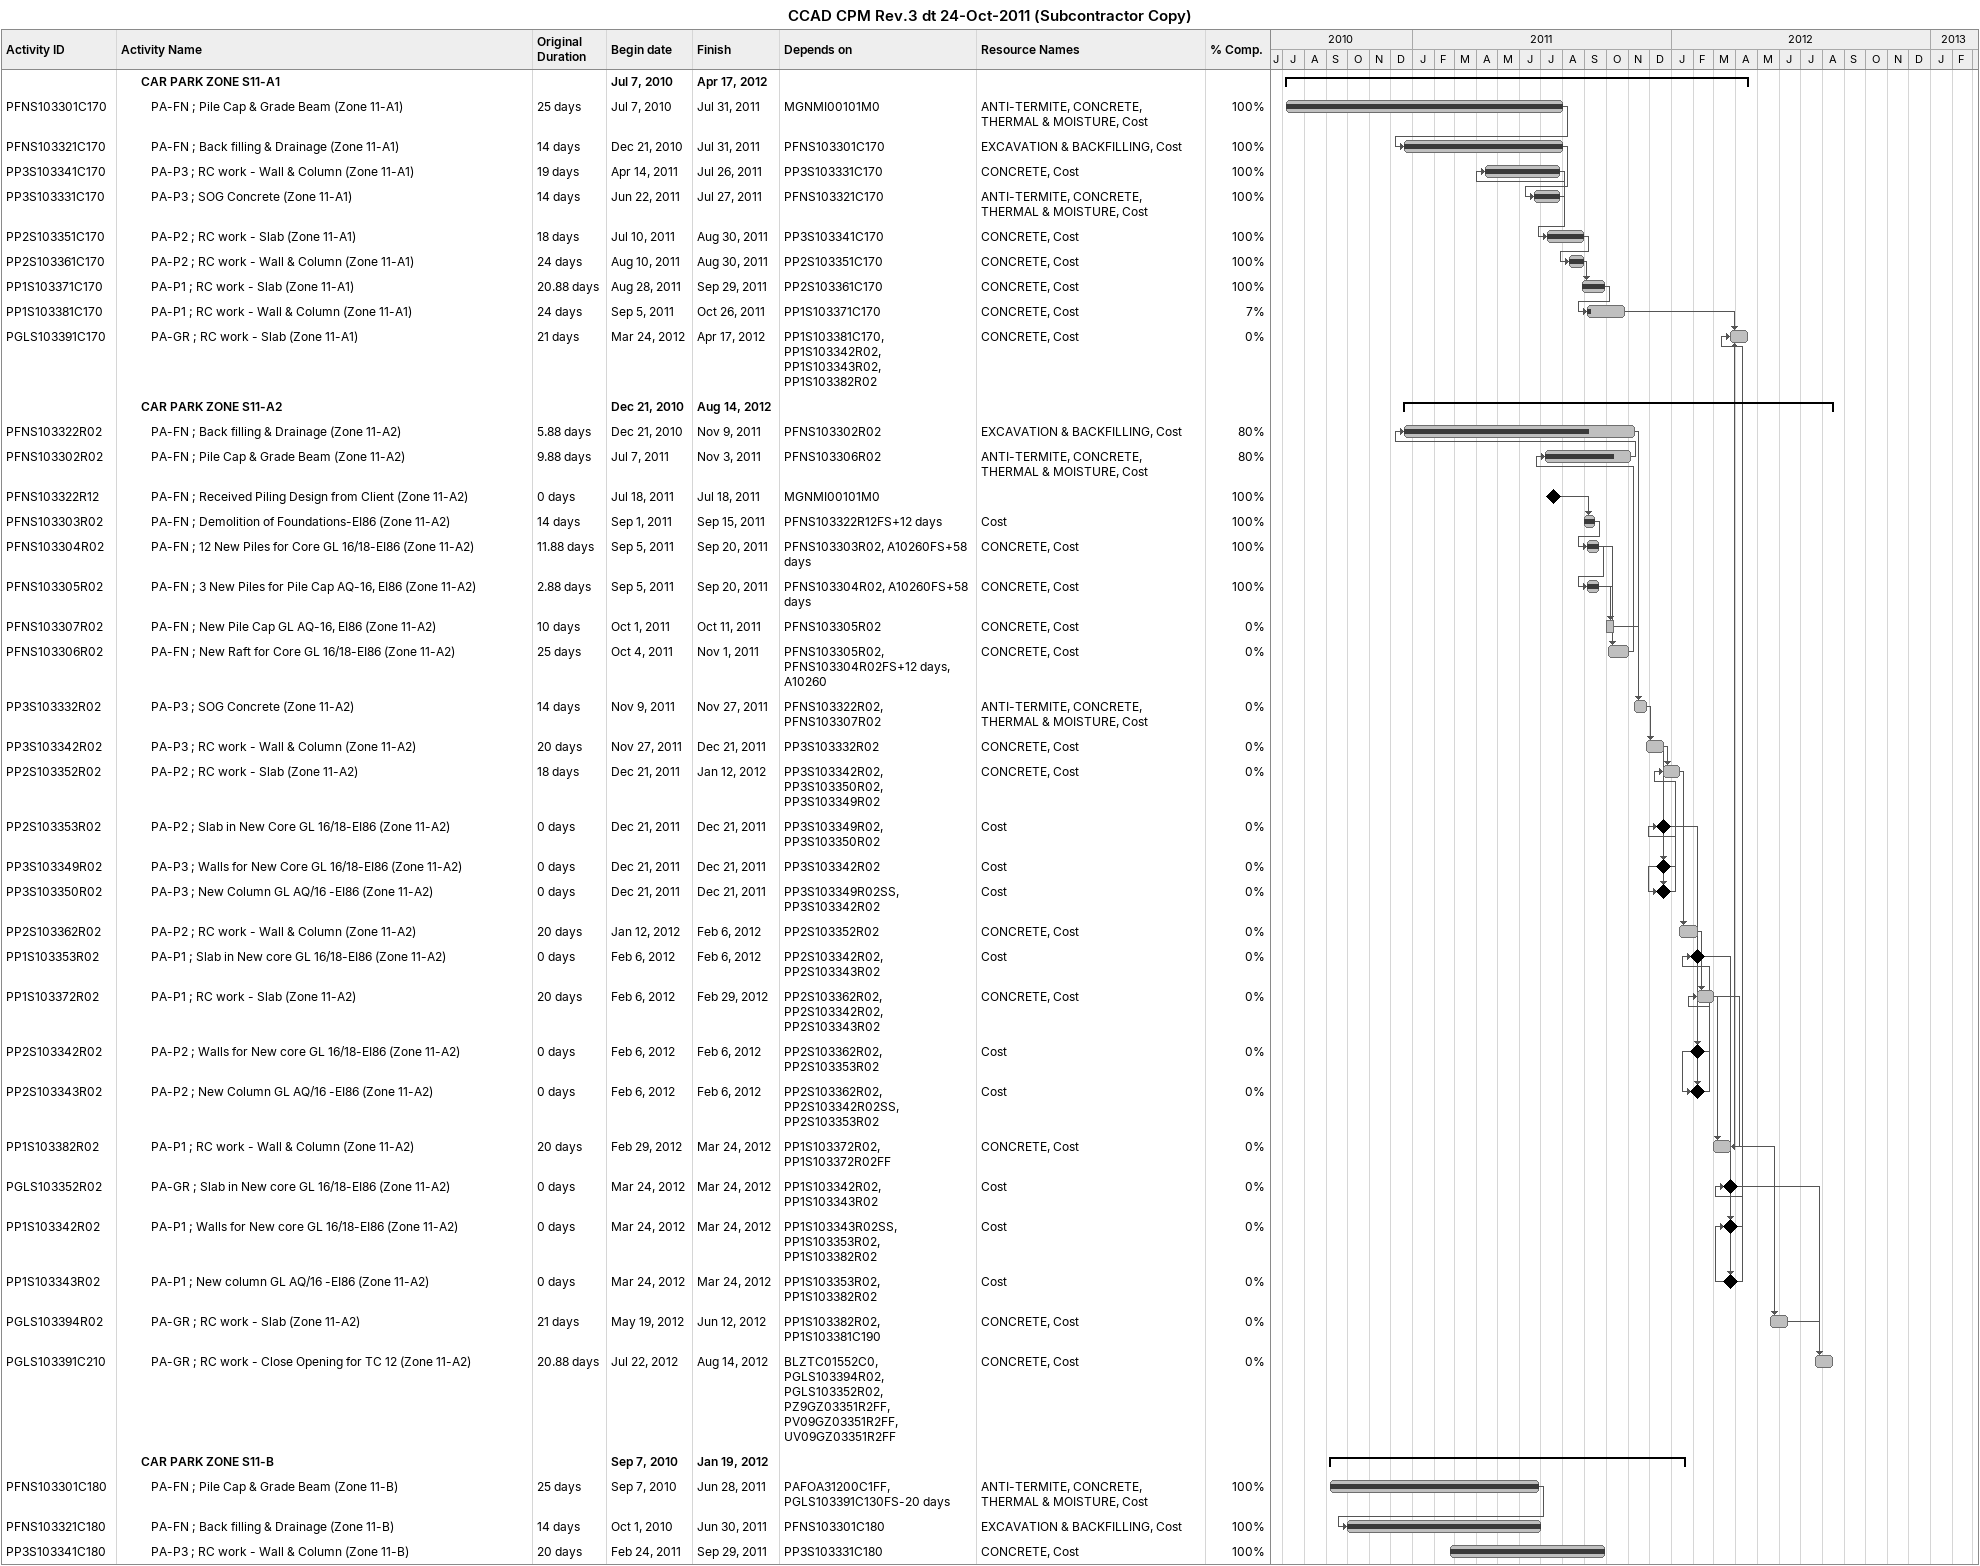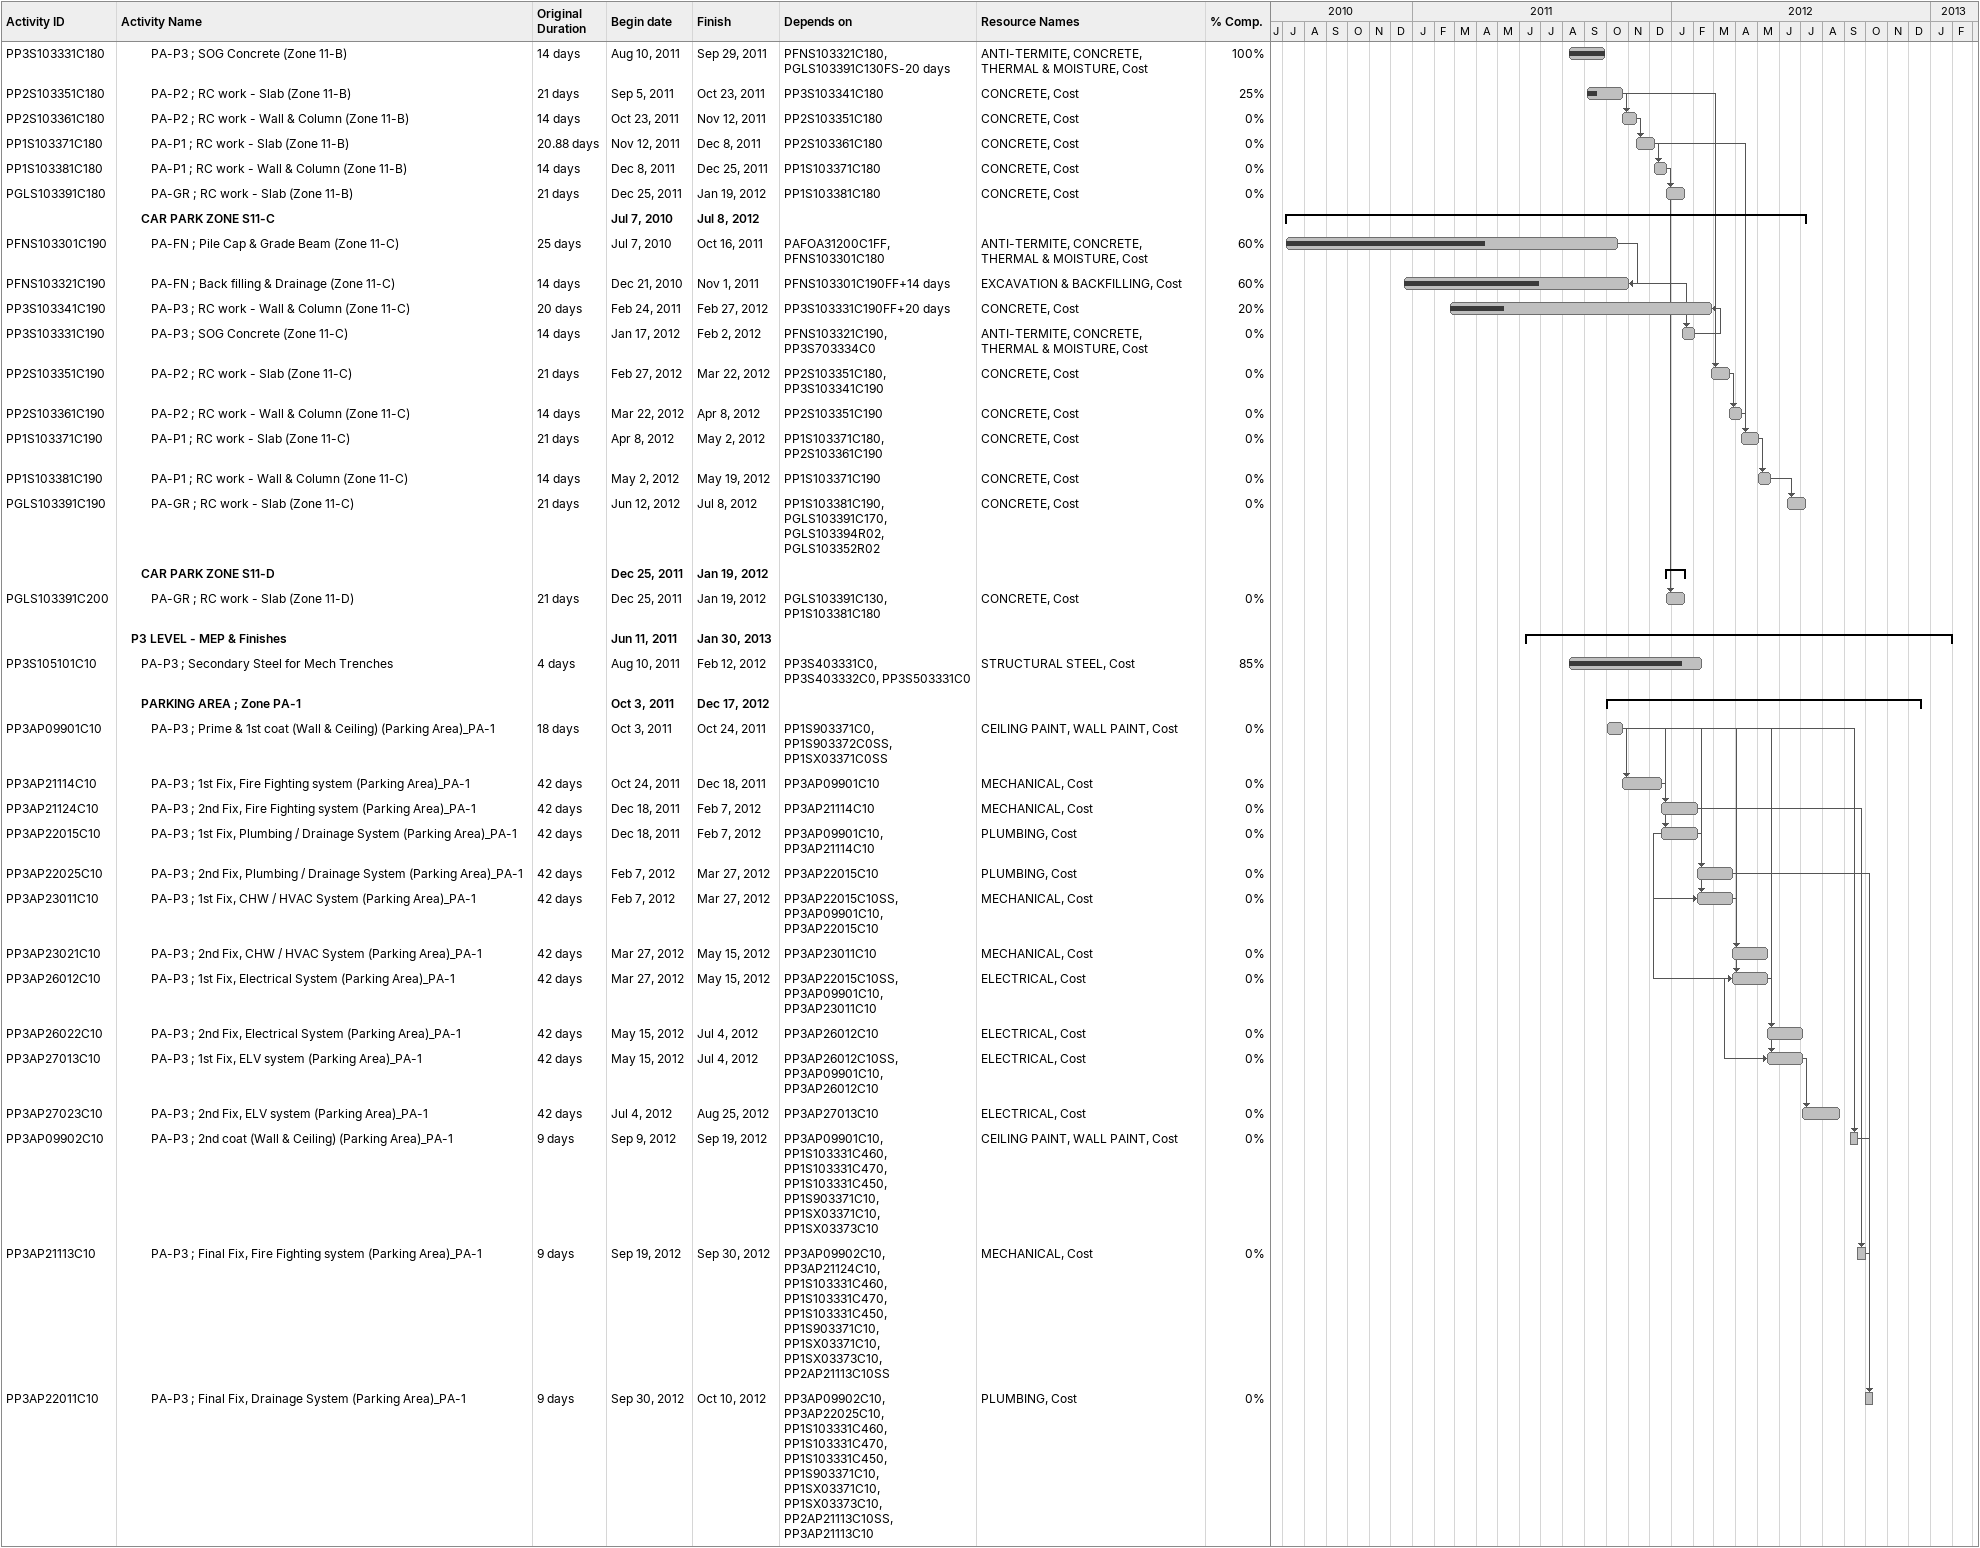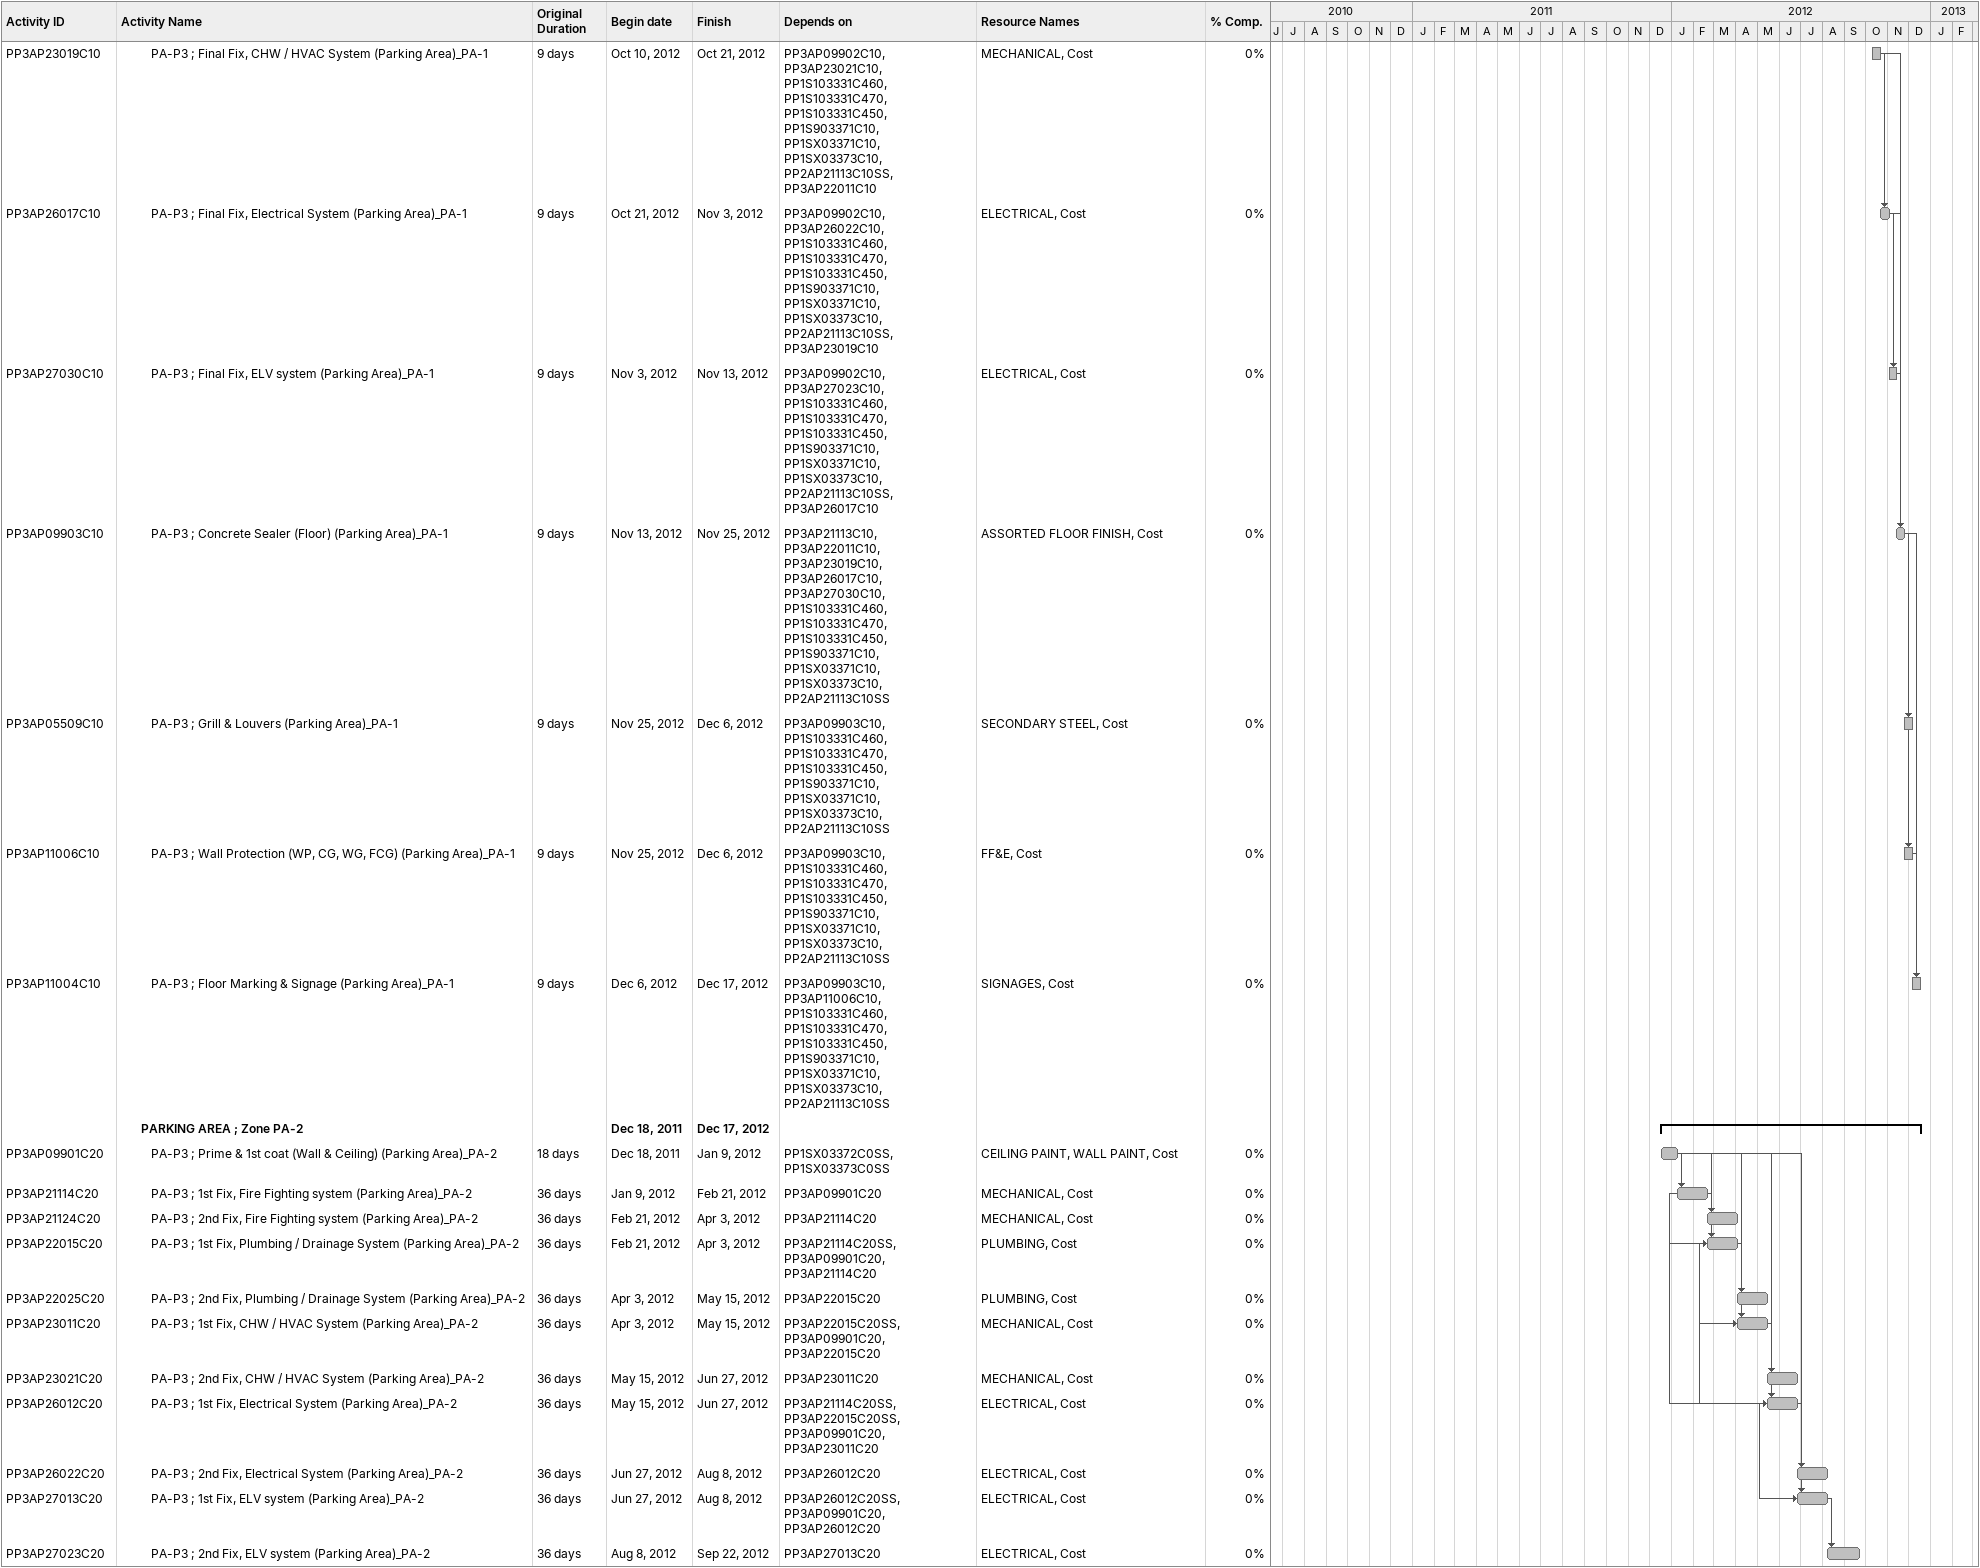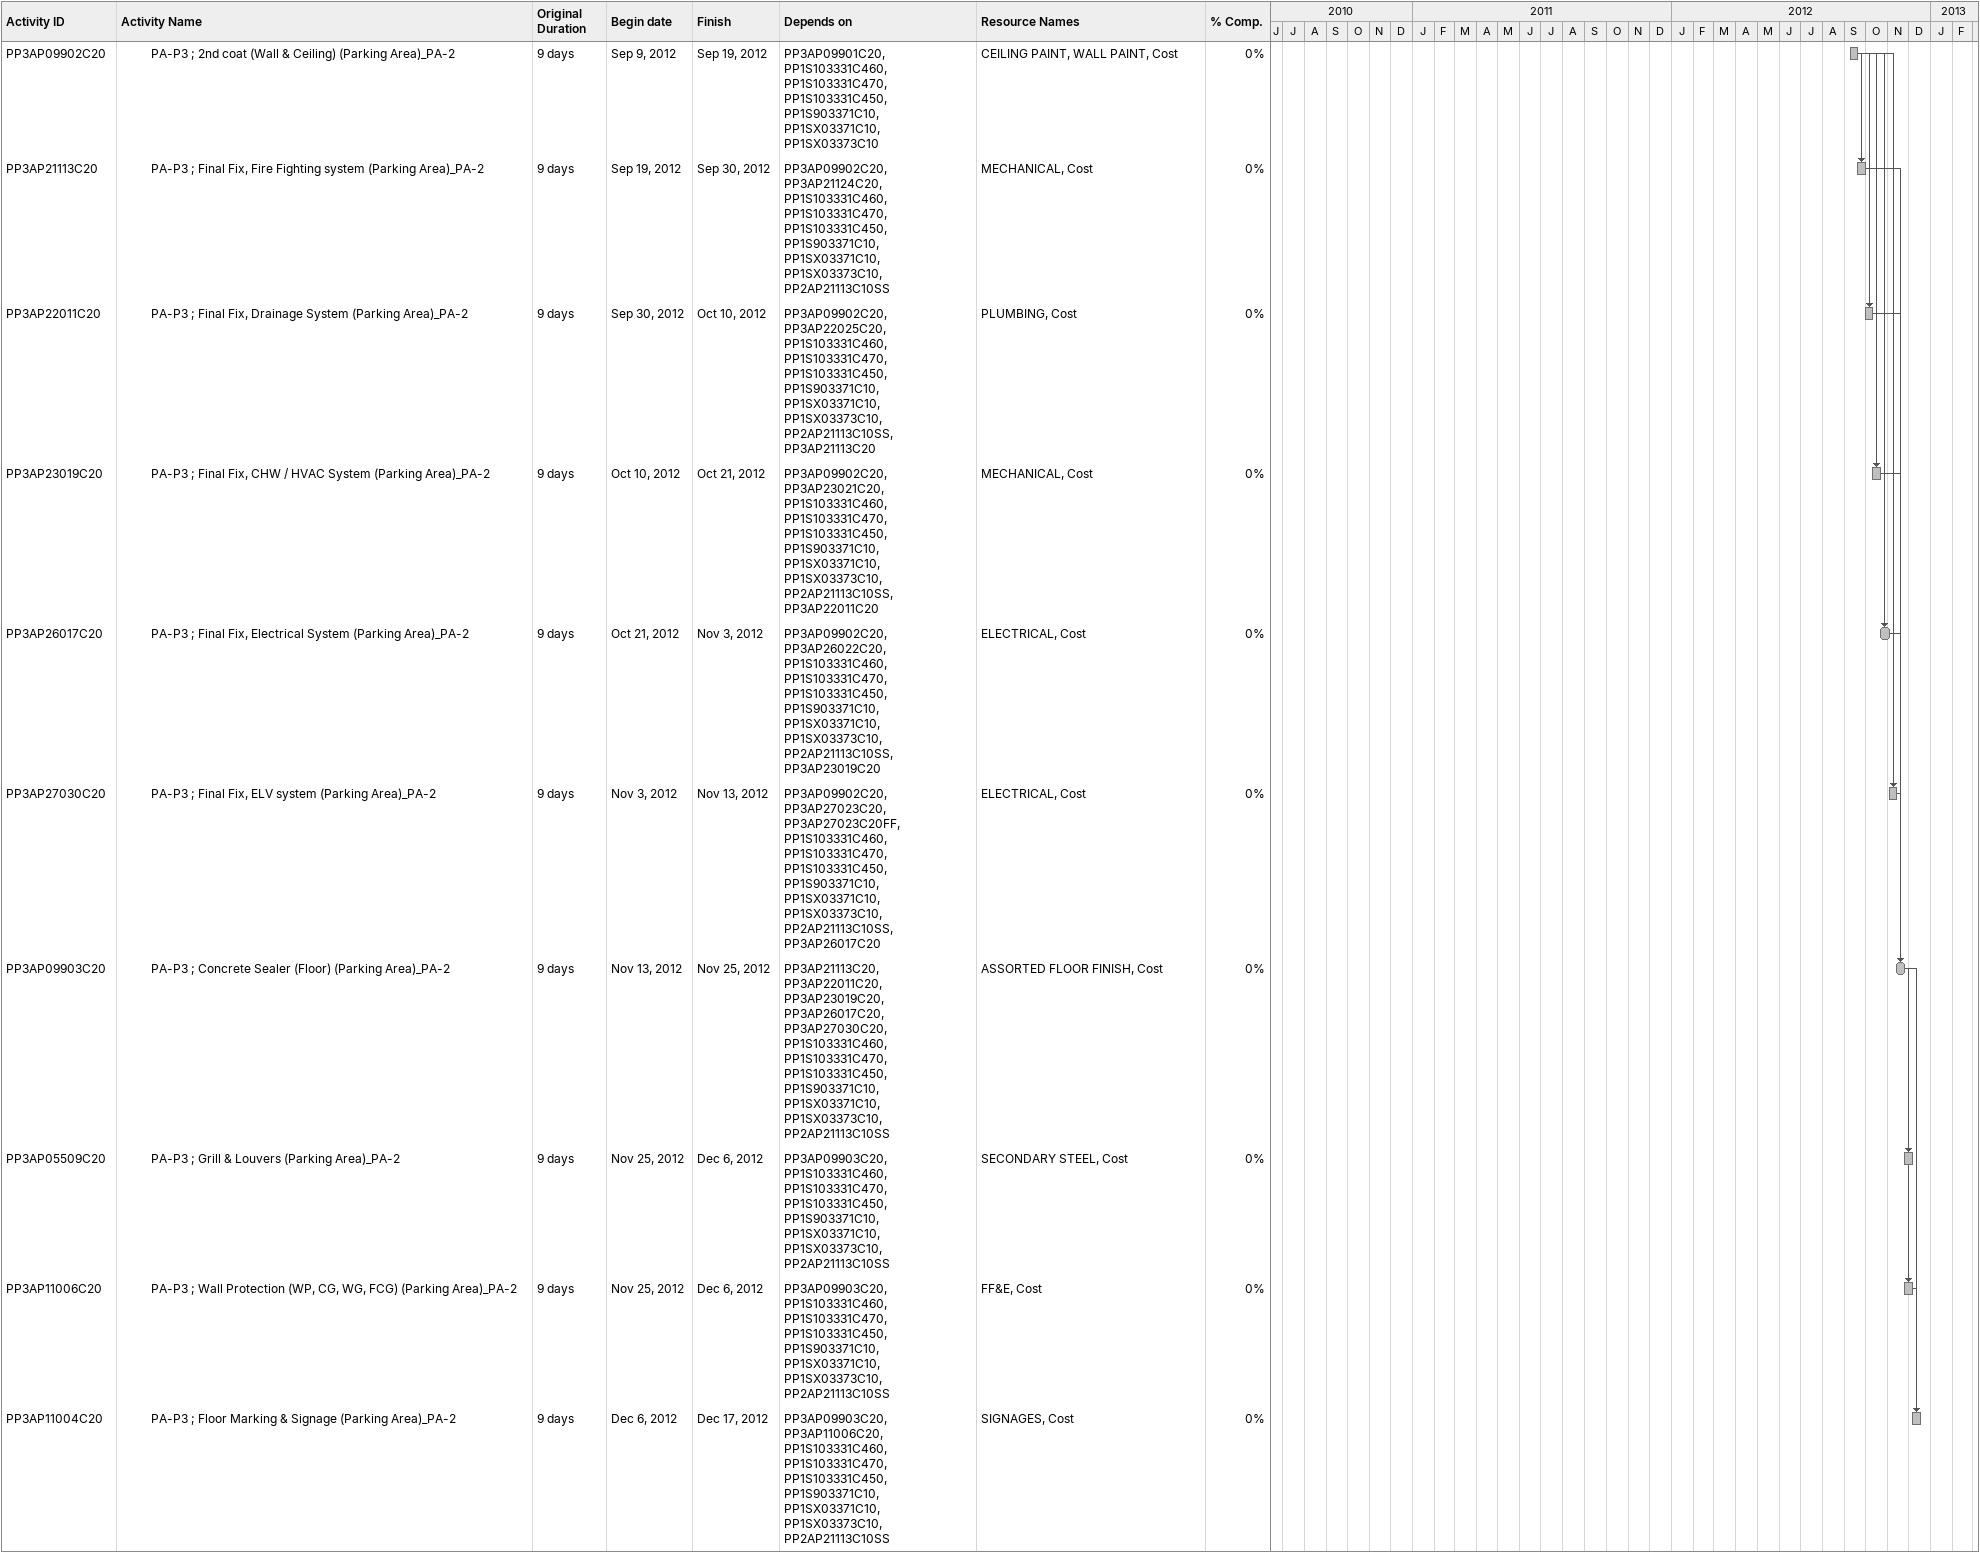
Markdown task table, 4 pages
CCAD CPM Rev.3 dt 24-Oct-2011 (Subcontractor Copy)

| ID | Level | Task | Original duration | Start | Finish | Predecessors | Resources | % complete |
|---|---|---|---|---|---|---|---|---|
|  | 3 | **CAR PARK ZONE S11-A1** |  | 2010-07-07 | 2012-04-17 |  |  |  |
| PFNS103301C170 | 4 | PA-FN ; Pile Cap & Grade Beam (Zone 11-A1) | 25d | 2010-07-07 | 2011-07-31 | MGNMI00101M0 | ANTI-TERMITE, CONCRETE, THERMAL & MOISTURE, Cost | 100 |
| PFNS103321C170 | 4 | PA-FN ; Back filling & Drainage (Zone 11-A1) | 14d | 2010-12-21 | 2011-07-31 | PFNS103301C170 | EXCAVATION & BACKFILLING, Cost | 100 |
| PP3S103341C170 | 4 | PA-P3 ; RC work - Wall & Column (Zone 11-A1) | 19d | 2011-04-14 | 2011-07-26 | PP3S103331C170 | CONCRETE, Cost | 100 |
| PP3S103331C170 | 4 | PA-P3 ; SOG Concrete (Zone 11-A1) | 14d | 2011-06-22 | 2011-07-27 | PFNS103321C170 | ANTI-TERMITE, CONCRETE, THERMAL & MOISTURE, Cost | 100 |
| PP2S103351C170 | 4 | PA-P2 ; RC work - Slab (Zone 11-A1) | 18d | 2011-07-10 | 2011-08-30 | PP3S103341C170 | CONCRETE, Cost | 100 |
| PP2S103361C170 | 4 | PA-P2 ; RC work - Wall & Column (Zone 11-A1) | 24d | 2011-08-10 | 2011-08-30 | PP2S103351C170 | CONCRETE, Cost | 100 |
| PP1S103371C170 | 4 | PA-P1 ; RC work - Slab (Zone 11-A1) | 20.88d | 2011-08-28 | 2011-09-29 | PP2S103361C170 | CONCRETE, Cost | 100 |
| PP1S103381C170 | 4 | PA-P1 ; RC work - Wall & Column (Zone 11-A1) | 24d | 2011-09-05 | 2011-10-26 | PP1S103371C170 | CONCRETE, Cost | 7 |
| PGLS103391C170 | 4 | PA-GR ; RC work - Slab (Zone 11-A1) | 21d | 2012-03-24 | 2012-04-17 | PP1S103381C170, PP1S103342R02, PP1S103343R02, PP1S103382R02 | CONCRETE, Cost | 0 |
|  | 3 | **CAR PARK ZONE S11-A2** |  | 2010-12-21 | 2012-08-14 |  |  |  |
| PFNS103322R02 | 4 | PA-FN ; Back filling & Drainage (Zone 11-A2) | 5.88d | 2010-12-21 | 2011-11-09 | PFNS103302R02 | EXCAVATION & BACKFILLING, Cost | 80 |
| PFNS103302R02 | 4 | PA-FN ; Pile Cap & Grade Beam (Zone 11-A2) | 9.88d | 2011-07-07 | 2011-11-03 | PFNS103306R02 | ANTI-TERMITE, CONCRETE, THERMAL & MOISTURE, Cost | 80 |
| PFNS103322R12 | 4 | PA-FN ; Received Piling Design from Client (Zone 11-A2) | 0d | 2011-07-18 | 2011-07-18 | MGNMI00101M0 |  | 100 |
| PFNS103303R02 | 4 | PA-FN ; Demolition of Foundations-EI86 (Zone 11-A2) | 14d | 2011-09-01 | 2011-09-15 | PFNS103322R12FS+12d | Cost | 100 |
| PFNS103304R02 | 4 | PA-FN ; 12 New Piles for Core GL 16/18-EI86 (Zone 11-A2) | 11.88d | 2011-09-05 | 2011-09-20 | PFNS103303R02, A10260FS+58d | CONCRETE, Cost | 100 |
| PFNS103305R02 | 4 | PA-FN ; 3 New Piles for Pile Cap AQ-16, EI86 (Zone 11-A2) | 2.88d | 2011-09-05 | 2011-09-20 | PFNS103304R02, A10260FS+58d | CONCRETE, Cost | 100 |
| PFNS103307R02 | 4 | PA-FN ; New Pile Cap GL AQ-16, EI86 (Zone 11-A2) | 10d | 2011-10-01 | 2011-10-11 | PFNS103305R02 | CONCRETE, Cost | 0 |
| PFNS103306R02 | 4 | PA-FN ; New Raft for Core GL 16/18-EI86 (Zone 11-A2) | 25d | 2011-10-04 | 2011-11-01 | PFNS103305R02, PFNS103304R02FS+12d, A10260 | CONCRETE, Cost | 0 |
| PP3S103332R02 | 4 | PA-P3 ; SOG Concrete (Zone 11-A2) | 14d | 2011-11-09 | 2011-11-27 | PFNS103322R02, PFNS103307R02 | ANTI-TERMITE, CONCRETE, THERMAL & MOISTURE, Cost | 0 |
| PP3S103342R02 | 4 | PA-P3 ; RC work - Wall & Column (Zone 11-A2) | 20d | 2011-11-27 | 2011-12-21 | PP3S103332R02 | CONCRETE, Cost | 0 |
| PP2S103352R02 | 4 | PA-P2 ; RC work - Slab (Zone 11-A2) | 18d | 2011-12-21 | 2012-01-12 | PP3S103342R02, PP3S103350R02, PP3S103349R02 | CONCRETE, Cost | 0 |
| PP2S103353R02 | 4 | PA-P2 ; Slab in New Core GL 16/18-EI86 (Zone 11-A2) | 0d | 2011-12-21 | 2011-12-21 | PP3S103349R02, PP3S103350R02 | Cost | 0 |
| PP3S103349R02 | 4 | PA-P3 ; Walls for New Core GL 16/18-EI86 (Zone 11-A2) | 0d | 2011-12-21 | 2011-12-21 | PP3S103342R02 | Cost | 0 |
| PP3S103350R02 | 4 | PA-P3 ; New Column GL AQ/16 -EI86 (Zone 11-A2) | 0d | 2011-12-21 | 2011-12-21 | PP3S103349R02SS, PP3S103342R02 | Cost | 0 |
| PP2S103362R02 | 4 | PA-P2 ; RC work - Wall & Column (Zone 11-A2) | 20d | 2012-01-12 | 2012-02-06 | PP2S103352R02 | CONCRETE, Cost | 0 |
| PP1S103353R02 | 4 | PA-P1 ; Slab in New core GL 16/18-EI86 (Zone 11-A2) | 0d | 2012-02-06 | 2012-02-06 | PP2S103342R02, PP2S103343R02 | Cost | 0 |
| PP1S103372R02 | 4 | PA-P1 ; RC work - Slab (Zone 11-A2) | 20d | 2012-02-06 | 2012-02-29 | PP2S103362R02, PP2S103342R02, PP2S103343R02 | CONCRETE, Cost | 0 |
| PP2S103342R02 | 4 | PA-P2 ; Walls for New core GL 16/18-EI86 (Zone 11-A2) | 0d | 2012-02-06 | 2012-02-06 | PP2S103362R02, PP2S103353R02 | Cost | 0 |
| PP2S103343R02 | 4 | PA-P2 ; New Column GL AQ/16 -EI86 (Zone 11-A2) | 0d | 2012-02-06 | 2012-02-06 | PP2S103362R02, PP2S103342R02SS, PP2S103353R02 | Cost | 0 |
| PP1S103382R02 | 4 | PA-P1 ; RC work - Wall & Column (Zone 11-A2) | 20d | 2012-02-29 | 2012-03-24 | PP1S103372R02, PP1S103372R02FF | CONCRETE, Cost | 0 |
| PGLS103352R02 | 4 | PA-GR ; Slab in New core GL 16/18-EI86 (Zone 11-A2) | 0d | 2012-03-24 | 2012-03-24 | PP1S103342R02, PP1S103343R02 | Cost | 0 |
| PP1S103342R02 | 4 | PA-P1 ; Walls for New core GL 16/18-EI86 (Zone 11-A2) | 0d | 2012-03-24 | 2012-03-24 | PP1S103343R02SS, PP1S103353R02, PP1S103382R02 | Cost | 0 |
| PP1S103343R02 | 4 | PA-P1 ; New column GL AQ/16 -EI86 (Zone 11-A2) | 0d | 2012-03-24 | 2012-03-24 | PP1S103353R02, PP1S103382R02 | Cost | 0 |
| PGLS103394R02 | 4 | PA-GR ; RC work - Slab (Zone 11-A2) | 21d | 2012-05-19 | 2012-06-12 | PP1S103382R02, PP1S103381C190 | CONCRETE, Cost | 0 |
| PGLS103391C210 | 4 | PA-GR ; RC work - Close Opening for TC 12 (Zone 11-A2) | 20.88d | 2012-07-22 | 2012-08-14 | BLZTC01552C0, PGLS103394R02, PGLS103352R02, PZ9GZ03351R2FF, PV09GZ03351R2FF, UV09GZ03351R2FF | CONCRETE, Cost | 0 |
|  | 3 | **CAR PARK ZONE S11-B** |  | 2010-09-07 | 2012-01-19 |  |  |  |
| PFNS103301C180 | 4 | PA-FN ; Pile Cap & Grade Beam (Zone 11-B) | 25d | 2010-09-07 | 2011-06-28 | PAFOA31200C1FF, PGLS103391C130FS-20d | ANTI-TERMITE, CONCRETE, THERMAL & MOISTURE, Cost | 100 |
| PFNS103321C180 | 4 | PA-FN ; Back filling & Drainage (Zone 11-B) | 14d | 2010-10-01 | 2011-06-30 | PFNS103301C180 | EXCAVATION & BACKFILLING, Cost | 100 |
| PP3S103341C180 | 4 | PA-P3 ; RC work - Wall & Column (Zone 11-B) | 20d | 2011-02-24 | 2011-09-29 | PP3S103331C180 | CONCRETE, Cost | 100 |
| PP3S103331C180 | 4 | PA-P3 ; SOG Concrete (Zone 11-B) | 14d | 2011-08-10 | 2011-09-29 | PFNS103321C180, PGLS103391C130FS-20d | ANTI-TERMITE, CONCRETE, THERMAL & MOISTURE, Cost | 100 |
| PP2S103351C180 | 4 | PA-P2 ; RC work - Slab (Zone 11-B) | 21d | 2011-09-05 | 2011-10-23 | PP3S103341C180 | CONCRETE, Cost | 25 |
| PP2S103361C180 | 4 | PA-P2 ; RC work - Wall & Column (Zone 11-B) | 14d | 2011-10-23 | 2011-11-12 | PP2S103351C180 | CONCRETE, Cost | 0 |
| PP1S103371C180 | 4 | PA-P1 ; RC work - Slab (Zone 11-B) | 20.88d | 2011-11-12 | 2011-12-08 | PP2S103361C180 | CONCRETE, Cost | 0 |
| PP1S103381C180 | 4 | PA-P1 ; RC work - Wall & Column (Zone 11-B) | 14d | 2011-12-08 | 2011-12-25 | PP1S103371C180 | CONCRETE, Cost | 0 |
| PGLS103391C180 | 4 | PA-GR ; RC work - Slab (Zone 11-B) | 21d | 2011-12-25 | 2012-01-19 | PP1S103381C180 | CONCRETE, Cost | 0 |
|  | 3 | **CAR PARK ZONE S11-C** |  | 2010-07-07 | 2012-07-08 |  |  |  |
| PFNS103301C190 | 4 | PA-FN ; Pile Cap & Grade Beam (Zone 11-C) | 25d | 2010-07-07 | 2011-10-16 | PAFOA31200C1FF, PFNS103301C180 | ANTI-TERMITE, CONCRETE, THERMAL & MOISTURE, Cost | 60 |
| PFNS103321C190 | 4 | PA-FN ; Back filling & Drainage (Zone 11-C) | 14d | 2010-12-21 | 2011-11-01 | PFNS103301C190FF+14d | EXCAVATION & BACKFILLING, Cost | 60 |
| PP3S103341C190 | 4 | PA-P3 ; RC work - Wall & Column (Zone 11-C) | 20d | 2011-02-24 | 2012-02-27 | PP3S103331C190FF+20d | CONCRETE, Cost | 20 |
| PP3S103331C190 | 4 | PA-P3 ; SOG Concrete (Zone 11-C) | 14d | 2012-01-17 | 2012-02-02 | PFNS103321C190, PP3S703334C0 | ANTI-TERMITE, CONCRETE, THERMAL & MOISTURE, Cost | 0 |
| PP2S103351C190 | 4 | PA-P2 ; RC work - Slab (Zone 11-C) | 21d | 2012-02-27 | 2012-03-22 | PP2S103351C180, PP3S103341C190 | CONCRETE, Cost | 0 |
| PP2S103361C190 | 4 | PA-P2 ; RC work - Wall & Column (Zone 11-C) | 14d | 2012-03-22 | 2012-04-08 | PP2S103351C190 | CONCRETE, Cost | 0 |
| PP1S103371C190 | 4 | PA-P1 ; RC work - Slab (Zone 11-C) | 21d | 2012-04-08 | 2012-05-02 | PP1S103371C180, PP2S103361C190 | CONCRETE, Cost | 0 |
| PP1S103381C190 | 4 | PA-P1 ; RC work - Wall & Column (Zone 11-C) | 14d | 2012-05-02 | 2012-05-19 | PP1S103371C190 | CONCRETE, Cost | 0 |
| PGLS103391C190 | 4 | PA-GR ; RC work - Slab (Zone 11-C) | 21d | 2012-06-12 | 2012-07-08 | PP1S103381C190, PGLS103391C170, PGLS103394R02, PGLS103352R02 | CONCRETE, Cost | 0 |
|  | 3 | **CAR PARK ZONE S11-D** |  | 2011-12-25 | 2012-01-19 |  |  |  |
| PGLS103391C200 | 4 | PA-GR ; RC work - Slab (Zone 11-D) | 21d | 2011-12-25 | 2012-01-19 | PGLS103391C130, PP1S103381C180 | CONCRETE, Cost | 0 |
|  | 2 | **P3 LEVEL - MEP & Finishes** |  | 2011-06-11 | 2013-01-30 |  |  |  |
| PP3S105101C10 | 3 | PA-P3 ; Secondary Steel for Mech Trenches | 4d | 2011-08-10 | 2012-02-12 | PP3S403331C0, PP3S403332C0, PP3S503331C0 | STRUCTURAL STEEL, Cost | 85 |
|  | 3 | **PARKING AREA ; Zone PA-1** |  | 2011-10-03 | 2012-12-17 |  |  |  |
| PP3AP09901C10 | 4 | PA-P3 ; Prime & 1st coat (Wall & Ceiling) (Parking Area)_PA-1 | 18d | 2011-10-03 | 2011-10-24 | PP1S903371C0, PP1S903372C0SS, PP1SX03371C0SS | CEILING PAINT, WALL PAINT, Cost | 0 |
| PP3AP21114C10 | 4 | PA-P3 ; 1st Fix, Fire Fighting system (Parking Area)_PA-1 | 42d | 2011-10-24 | 2011-12-18 | PP3AP09901C10 | MECHANICAL, Cost | 0 |
| PP3AP21124C10 | 4 | PA-P3 ; 2nd Fix, Fire Fighting system (Parking Area)_PA-1 | 42d | 2011-12-18 | 2012-02-07 | PP3AP21114C10 | MECHANICAL, Cost | 0 |
| PP3AP22015C10 | 4 | PA-P3 ; 1st Fix, Plumbing / Drainage System (Parking Area)_PA-1 | 42d | 2011-12-18 | 2012-02-07 | PP3AP09901C10, PP3AP21114C10 | PLUMBING, Cost | 0 |
| PP3AP22025C10 | 4 | PA-P3 ; 2nd Fix, Plumbing / Drainage System (Parking Area)_PA-1 | 42d | 2012-02-07 | 2012-03-27 | PP3AP22015C10 | PLUMBING, Cost | 0 |
| PP3AP23011C10 | 4 | PA-P3 ; 1st Fix, CHW / HVAC System (Parking Area)_PA-1 | 42d | 2012-02-07 | 2012-03-27 | PP3AP22015C10SS, PP3AP09901C10, PP3AP22015C10 | MECHANICAL, Cost | 0 |
| PP3AP23021C10 | 4 | PA-P3 ; 2nd Fix, CHW / HVAC System (Parking Area)_PA-1 | 42d | 2012-03-27 | 2012-05-15 | PP3AP23011C10 | MECHANICAL, Cost | 0 |
| PP3AP26012C10 | 4 | PA-P3 ; 1st Fix, Electrical System (Parking Area)_PA-1 | 42d | 2012-03-27 | 2012-05-15 | PP3AP22015C10SS, PP3AP09901C10, PP3AP23011C10 | ELECTRICAL, Cost | 0 |
| PP3AP26022C10 | 4 | PA-P3 ; 2nd Fix, Electrical System (Parking Area)_PA-1 | 42d | 2012-05-15 | 2012-07-04 | PP3AP26012C10 | ELECTRICAL, Cost | 0 |
| PP3AP27013C10 | 4 | PA-P3 ; 1st Fix, ELV system (Parking Area)_PA-1 | 42d | 2012-05-15 | 2012-07-04 | PP3AP26012C10SS, PP3AP09901C10, PP3AP26012C10 | ELECTRICAL, Cost | 0 |
| PP3AP27023C10 | 4 | PA-P3 ; 2nd Fix, ELV system (Parking Area)_PA-1 | 42d | 2012-07-04 | 2012-08-25 | PP3AP27013C10 | ELECTRICAL, Cost | 0 |
| PP3AP09902C10 | 4 | PA-P3 ; 2nd coat (Wall & Ceiling) (Parking Area)_PA-1 | 9d | 2012-09-09 | 2012-09-19 | PP3AP09901C10, PP1S103331C460, PP1S103331C470, PP1S103331C450, PP1S903371C10, PP1SX03371C10, PP1SX03373C10 | CEILING PAINT, WALL PAINT, Cost | 0 |
| PP3AP21113C10 | 4 | PA-P3 ; Final Fix, Fire Fighting system (Parking Area)_PA-1 | 9d | 2012-09-19 | 2012-09-30 | PP3AP09902C10, PP3AP21124C10, PP1S103331C460, PP1S103331C470, PP1S103331C450, PP1S903371C10, PP1SX03371C10, PP1SX03373C10, PP2AP21113C10SS | MECHANICAL, Cost | 0 |
| PP3AP22011C10 | 4 | PA-P3 ; Final Fix, Drainage System (Parking Area)_PA-1 | 9d | 2012-09-30 | 2012-10-10 | PP3AP09902C10, PP3AP22025C10, PP1S103331C460, PP1S103331C470, PP1S103331C450, PP1S903371C10, PP1SX03371C10, PP1SX03373C10, PP2AP21113C10SS, PP3AP21113C10 | PLUMBING, Cost | 0 |
| PP3AP23019C10 | 4 | PA-P3 ; Final Fix, CHW / HVAC System (Parking Area)_PA-1 | 9d | 2012-10-10 | 2012-10-21 | PP3AP09902C10, PP3AP23021C10, PP1S103331C460, PP1S103331C470, PP1S103331C450, PP1S903371C10, PP1SX03371C10, PP1SX03373C10, PP2AP21113C10SS, PP3AP22011C10 | MECHANICAL, Cost | 0 |
| PP3AP26017C10 | 4 | PA-P3 ; Final Fix, Electrical System (Parking Area)_PA-1 | 9d | 2012-10-21 | 2012-11-03 | PP3AP09902C10, PP3AP26022C10, PP1S103331C460, PP1S103331C470, PP1S103331C450, PP1S903371C10, PP1SX03371C10, PP1SX03373C10, PP2AP21113C10SS, PP3AP23019C10 | ELECTRICAL, Cost | 0 |
| PP3AP27030C10 | 4 | PA-P3 ; Final Fix, ELV system (Parking Area)_PA-1 | 9d | 2012-11-03 | 2012-11-13 | PP3AP09902C10, PP3AP27023C10, PP1S103331C460, PP1S103331C470, PP1S103331C450, PP1S903371C10, PP1SX03371C10, PP1SX03373C10, PP2AP21113C10SS, PP3AP26017C10 | ELECTRICAL, Cost | 0 |
| PP3AP09903C10 | 4 | PA-P3 ; Concrete Sealer (Floor) (Parking Area)_PA-1 | 9d | 2012-11-13 | 2012-11-25 | PP3AP21113C10, PP3AP22011C10, PP3AP23019C10, PP3AP26017C10, PP3AP27030C10, PP1S103331C460, PP1S103331C470, PP1S103331C450, PP1S903371C10, PP1SX03371C10, PP1SX03373C10, PP2AP21113C10SS | ASSORTED FLOOR FINISH, Cost | 0 |
| PP3AP05509C10 | 4 | PA-P3 ; Grill & Louvers (Parking Area)_PA-1 | 9d | 2012-11-25 | 2012-12-06 | PP3AP09903C10, PP1S103331C460, PP1S103331C470, PP1S103331C450, PP1S903371C10, PP1SX03371C10, PP1SX03373C10, PP2AP21113C10SS | SECONDARY STEEL, Cost | 0 |
| PP3AP11006C10 | 4 | PA-P3 ; Wall Protection (WP, CG, WG, FCG) (Parking Area)_PA-1 | 9d | 2012-11-25 | 2012-12-06 | PP3AP09903C10, PP1S103331C460, PP1S103331C470, PP1S103331C450, PP1S903371C10, PP1SX03371C10, PP1SX03373C10, PP2AP21113C10SS | FF&E, Cost | 0 |
| PP3AP11004C10 | 4 | PA-P3 ; Floor Marking & Signage (Parking Area)_PA-1 | 9d | 2012-12-06 | 2012-12-17 | PP3AP09903C10, PP3AP11006C10, PP1S103331C460, PP1S103331C470, PP1S103331C450, PP1S903371C10, PP1SX03371C10, PP1SX03373C10, PP2AP21113C10SS | SIGNAGES, Cost | 0 |
|  | 3 | **PARKING AREA ; Zone PA-2** |  | 2011-12-18 | 2012-12-17 |  |  |  |
| PP3AP09901C20 | 4 | PA-P3 ; Prime & 1st coat (Wall & Ceiling) (Parking Area)_PA-2 | 18d | 2011-12-18 | 2012-01-09 | PP1SX03372C0SS, PP1SX03373C0SS | CEILING PAINT, WALL PAINT, Cost | 0 |
| PP3AP21114C20 | 4 | PA-P3 ; 1st Fix, Fire Fighting system (Parking Area)_PA-2 | 36d | 2012-01-09 | 2012-02-21 | PP3AP09901C20 | MECHANICAL, Cost | 0 |
| PP3AP21124C20 | 4 | PA-P3 ; 2nd Fix, Fire Fighting system (Parking Area)_PA-2 | 36d | 2012-02-21 | 2012-04-03 | PP3AP21114C20 | MECHANICAL, Cost | 0 |
| PP3AP22015C20 | 4 | PA-P3 ; 1st Fix, Plumbing / Drainage System (Parking Area)_PA-2 | 36d | 2012-02-21 | 2012-04-03 | PP3AP21114C20SS, PP3AP09901C20, PP3AP21114C20 | PLUMBING, Cost | 0 |
| PP3AP22025C20 | 4 | PA-P3 ; 2nd Fix, Plumbing / Drainage System (Parking Area)_PA-2 | 36d | 2012-04-03 | 2012-05-15 | PP3AP22015C20 | PLUMBING, Cost | 0 |
| PP3AP23011C20 | 4 | PA-P3 ; 1st Fix, CHW / HVAC System (Parking Area)_PA-2 | 36d | 2012-04-03 | 2012-05-15 | PP3AP22015C20SS, PP3AP09901C20, PP3AP22015C20 | MECHANICAL, Cost | 0 |
| PP3AP23021C20 | 4 | PA-P3 ; 2nd Fix, CHW / HVAC System (Parking Area)_PA-2 | 36d | 2012-05-15 | 2012-06-27 | PP3AP23011C20 | MECHANICAL, Cost | 0 |
| PP3AP26012C20 | 4 | PA-P3 ; 1st Fix, Electrical System (Parking Area)_PA-2 | 36d | 2012-05-15 | 2012-06-27 | PP3AP21114C20SS, PP3AP22015C20SS, PP3AP09901C20, PP3AP23011C20 | ELECTRICAL, Cost | 0 |
| PP3AP26022C20 | 4 | PA-P3 ; 2nd Fix, Electrical System (Parking Area)_PA-2 | 36d | 2012-06-27 | 2012-08-08 | PP3AP26012C20 | ELECTRICAL, Cost | 0 |
| PP3AP27013C20 | 4 | PA-P3 ; 1st Fix, ELV system (Parking Area)_PA-2 | 36d | 2012-06-27 | 2012-08-08 | PP3AP26012C20SS, PP3AP09901C20, PP3AP26012C20 | ELECTRICAL, Cost | 0 |
| PP3AP27023C20 | 4 | PA-P3 ; 2nd Fix, ELV system (Parking Area)_PA-2 | 36d | 2012-08-08 | 2012-09-22 | PP3AP27013C20 | ELECTRICAL, Cost | 0 |
| PP3AP09902C20 | 4 | PA-P3 ; 2nd coat (Wall & Ceiling) (Parking Area)_PA-2 | 9d | 2012-09-09 | 2012-09-19 | PP3AP09901C20, PP1S103331C460, PP1S103331C470, PP1S103331C450, PP1S903371C10, PP1SX03371C10, PP1SX03373C10 | CEILING PAINT, WALL PAINT, Cost | 0 |
| PP3AP21113C20 | 4 | PA-P3 ; Final Fix, Fire Fighting system (Parking Area)_PA-2 | 9d | 2012-09-19 | 2012-09-30 | PP3AP09902C20, PP3AP21124C20, PP1S103331C460, PP1S103331C470, PP1S103331C450, PP1S903371C10, PP1SX03371C10, PP1SX03373C10, PP2AP21113C10SS | MECHANICAL, Cost | 0 |
| PP3AP22011C20 | 4 | PA-P3 ; Final Fix, Drainage System (Parking Area)_PA-2 | 9d | 2012-09-30 | 2012-10-10 | PP3AP09902C20, PP3AP22025C20, PP1S103331C460, PP1S103331C470, PP1S103331C450, PP1S903371C10, PP1SX03371C10, PP1SX03373C10, PP2AP21113C10SS, PP3AP21113C20 | PLUMBING, Cost | 0 |
| PP3AP23019C20 | 4 | PA-P3 ; Final Fix, CHW / HVAC System (Parking Area)_PA-2 | 9d | 2012-10-10 | 2012-10-21 | PP3AP09902C20, PP3AP23021C20, PP1S103331C460, PP1S103331C470, PP1S103331C450, PP1S903371C10, PP1SX03371C10, PP1SX03373C10, PP2AP21113C10SS, PP3AP22011C20 | MECHANICAL, Cost | 0 |
| PP3AP26017C20 | 4 | PA-P3 ; Final Fix, Electrical System (Parking Area)_PA-2 | 9d | 2012-10-21 | 2012-11-03 | PP3AP09902C20, PP3AP26022C20, PP1S103331C460, PP1S103331C470, PP1S103331C450, PP1S903371C10, PP1SX03371C10, PP1SX03373C10, PP2AP21113C10SS, PP3AP23019C20 | ELECTRICAL, Cost | 0 |
| PP3AP27030C20 | 4 | PA-P3 ; Final Fix, ELV system (Parking Area)_PA-2 | 9d | 2012-11-03 | 2012-11-13 | PP3AP09902C20, PP3AP27023C20, PP3AP27023C20FF, PP1S103331C460, PP1S103331C470, PP1S103331C450, PP1S903371C10, PP1SX03371C10, PP1SX03373C10, PP2AP21113C10SS, PP3AP26017C20 | ELECTRICAL, Cost | 0 |
| PP3AP09903C20 | 4 | PA-P3 ; Concrete Sealer (Floor) (Parking Area)_PA-2 | 9d | 2012-11-13 | 2012-11-25 | PP3AP21113C20, PP3AP22011C20, PP3AP23019C20, PP3AP26017C20, PP3AP27030C20, PP1S103331C460, PP1S103331C470, PP1S103331C450, PP1S903371C10, PP1SX03371C10, PP1SX03373C10, PP2AP21113C10SS | ASSORTED FLOOR FINISH, Cost | 0 |
| PP3AP05509C20 | 4 | PA-P3 ; Grill & Louvers (Parking Area)_PA-2 | 9d | 2012-11-25 | 2012-12-06 | PP3AP09903C20, PP1S103331C460, PP1S103331C470, PP1S103331C450, PP1S903371C10, PP1SX03371C10, PP1SX03373C10, PP2AP21113C10SS | SECONDARY STEEL, Cost | 0 |
| PP3AP11006C20 | 4 | PA-P3 ; Wall Protection (WP, CG, WG, FCG) (Parking Area)_PA-2 | 9d | 2012-11-25 | 2012-12-06 | PP3AP09903C20, PP1S103331C460, PP1S103331C470, PP1S103331C450, PP1S903371C10, PP1SX03371C10, PP1SX03373C10, PP2AP21113C10SS | FF&E, Cost | 0 |
| PP3AP11004C20 | 4 | PA-P3 ; Floor Marking & Signage (Parking Area)_PA-2 | 9d | 2012-12-06 | 2012-12-17 | PP3AP09903C20, PP3AP11006C20, PP1S103331C460, PP1S103331C470, PP1S103331C450, PP1S903371C10, PP1SX03371C10, PP1SX03373C10, PP2AP21113C10SS | SIGNAGES, Cost | 0 |
